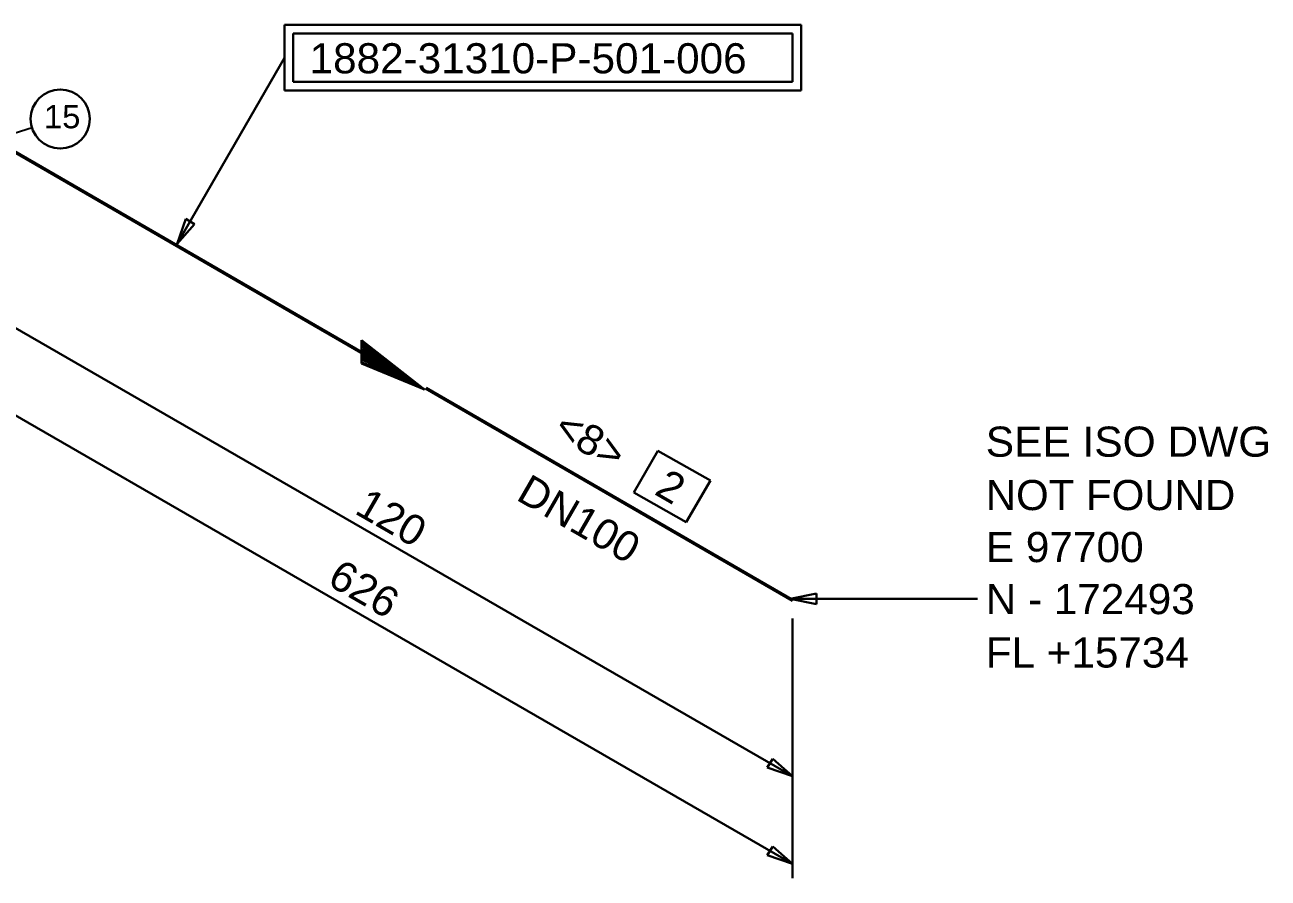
# Model space of a CAD drawing. Header units: inches. Extents: x 0 to 841, y 0 to 594.
# Drawn here: x 518.2 to 609, y 247.3 to 309.6 of the extents above; entities that cross this region are included whole.
import ezdxf

# ---------------------------------------------------------------- set-up
doc = ezdxf.new("R2010")
doc.units = ezdxf.units.IN
doc.header["$MEASUREMENT"] = 0
for name, color, linetype in [('A1', 7, 'Continuous'), ('AD2', 7, 'Continuous'), ('DIMLINES', 7, 'Continuous'), ('DIMTEXT', 7, 'Continuous'), ('DL', 7, 'Continuous'), ('FITTINGS', 7, 'Continuous'), ('ISOTEXT', 7, 'Continuous'), ('PIPE', 7, 'Continuous'), ('WDC', 7, 'Continuous'), ('WDT', 7, 'Continuous'), ('WL', 7, 'Continuous')]:
    doc.layers.add(name, color=color, linetype=linetype)
doc.styles.add('Arial', font='arial.ttf')

msp = doc.modelspace()

# ---------------------------------------------------------------- linework, layer by layer
at = {"layer": 'A1', "color": 4, "linetype": 'Continuous', "lineweight": 30}
msp.add_line((574.92, 304.84), (574.92, 309.64), dxfattribs=at)
at = {"layer": 'AD2', "color": 4, "linetype": 'Continuous', "lineweight": 30}
for p, q in [((574.28, 254.76), (572.44, 255.4)), ((572.84, 256.04), (574.28, 254.76)), ((574.28, 248.36), (572.44, 249)), ((572.84, 249.64), (574.28, 248.36))]:
    msp.add_line(p, q, dxfattribs=at)
at = {"layer": 'DIMLINES', "color": 7, "linetype": 'Continuous', "lineweight": 30}
for p, q in [((574.279, 247.32), (574.279, 266.28)), ((572.44, 255.4), (572.84, 256.04)), ((572.44, 249), (572.84, 249.64))]:
    msp.add_line(p, q, dxfattribs=at)
at = {"layer": 'DL', "color": 4, "linetype": 'Continuous', "lineweight": 30}
for p, q in [((469.719, 308.679), (574.279, 248.36)), ((515.879, 288.439), (574.279, 254.76))]:
    msp.add_line(p, q, dxfattribs=at)
at = {"layer": 'FITTINGS', "color": 2, "linetype": 'Continuous', "lineweight": 30}
for p, q in [((542.8, 285.7), (542.8, 286.6)), ((542.8, 286.6), (547.4, 283)), ((542.8, 284.9), (542.8, 286.5)), ((542.8, 286.5), (547, 283.3)), ((542.8, 285), (542.8, 286.4)), ((542.8, 286.4), (546.5, 283.5)), ((542.8, 285), (542.8, 286.2)), ((542.8, 286.2), (546, 283.8)), ((542.8, 285.2), (542.8, 286.2)), ((542.8, 286.2), (545.6, 284.1)), ((542.8, 285.3), (542.8, 286)), ((542.8, 286), (545.2, 284.3)), ((542.8, 285.4), (542.8, 285.9)), ((542.8, 285.9), (544.7, 284.6)), ((542.8, 285.5), (542.8, 285.8)), ((542.8, 285.8), (544.3, 284.8)), ((542.8, 285.6), (542.8, 285.7)), ((542.8, 285.7), (547.4, 283)), ((544.3, 284.8), (542.8, 285.6)), ((544.7, 284.6), (542.8, 285.5)), ((545.2, 284.3), (542.8, 285.4)), ((545.6, 284.1), (542.8, 285.3)), ((546, 283.8), (542.8, 285.2)), ((547, 283.3), (542.8, 285)), ((546.5, 283.5), (542.8, 285)), ((547.4, 283), (542.8, 284.9))]:
    msp.add_line(p, q, dxfattribs=at)
at = {"layer": 'ISOTEXT', "color": 7, "linetype": 'Continuous', "lineweight": 30}
for p, q in [((574.92, 309.64), (537.16, 309.64)), ((537.16, 309.64), (537.16, 304.84)), ((574.28, 309), (537.8, 309)), ((537.8, 309), (537.8, 305.48)), ((574.28, 305.48), (574.28, 309)), ((529.319, 293.639), (537.159, 307.239)), ((537.8, 305.48), (574.28, 305.48)), ((537.16, 304.84), (574.92, 304.84)), ((529.32, 293.64), (529.96, 295.48)), ((529.96, 295.48), (530.6, 295.08)), ((530.6, 295.08), (529.32, 293.64)), ((564.44, 278.52), (562.68, 275.48)), ((568.28, 276.36), (564.44, 278.52)), ((566.52, 273.32), (568.28, 276.36)), ((562.68, 275.48), (566.52, 273.32)), ((574.12, 267.72), (576.04, 268.12)), ((576.04, 268.12), (576.04, 267.32)), ((574.119, 267.719), (587.799, 267.719)), ((576.04, 267.32), (574.12, 267.72))]:
    msp.add_line(p, q, dxfattribs=at)
at = {"layer": 'PIPE', "color": 3, "linetype": 'Continuous', "lineweight": 50}
for p, q in [((516, 301.2), (542.8, 285.7)), ((547.5, 283.1), (574.3, 267.6))]:
    msp.add_line(p, q, dxfattribs=at)
at = {"layer": 'WDC', "color": 4, "linetype": 'Continuous', "lineweight": 30}
msp.add_circle((520.783, 302.766), 2.16, dxfattribs=at)
at = {"layer": 'WL', "color": 7}
msp.add_line((518.724, 302.114), (515.959, 301.239), dxfattribs=at)

# ---------------------------------------------------------------- texts
at = {"layer": 'DIMTEXT', "color": 2, "style": 'Arial', "width": 1.008516}
for s, p in [('120', (542.2, 274)), ('626', (540.2, 268.8))]:
    msp.add_text(s, height=2.2, rotation=330, dxfattribs=at).set_placement(p)
at = {"layer": 'ISOTEXT', "color": 2, "style": 'Arial'}
for s, width, p in [('1882-31310-P-501-006', 1.004781, (539, 306.1)), ('SEE ISO DWG', 1.00983, (588.4, 278.1)), ('NOT FOUND', 0.998145, (588.4, 274.2)), ('E 97700', 1.007719, (588.4, 270.4)), ('N - 172493', 1.004313, (588.4, 266.6)), ('FL +15734', 1.004042, (588.4, 262.7))]:
    msp.add_text(s, height=2.2, dxfattribs=dict(at, width=width)).set_placement(p)
for s, width, p in [('<8>', 0.993892, (556.7, 279.7)), ('2', 1.008516, (564.1, 275.4)), ('DN100', 1.000881, (554, 275))]:
    msp.add_text(s, height=2.2, rotation=330, dxfattribs=dict(at, width=width)).set_placement(p)
at = {"layer": 'WDT', "color": 2, "style": 'Arial', "width": 1.008516}
msp.add_text('15', height=1.7, dxfattribs=at).set_placement((519.593, 302.086))

doc.saveas('drawing.dxf')
